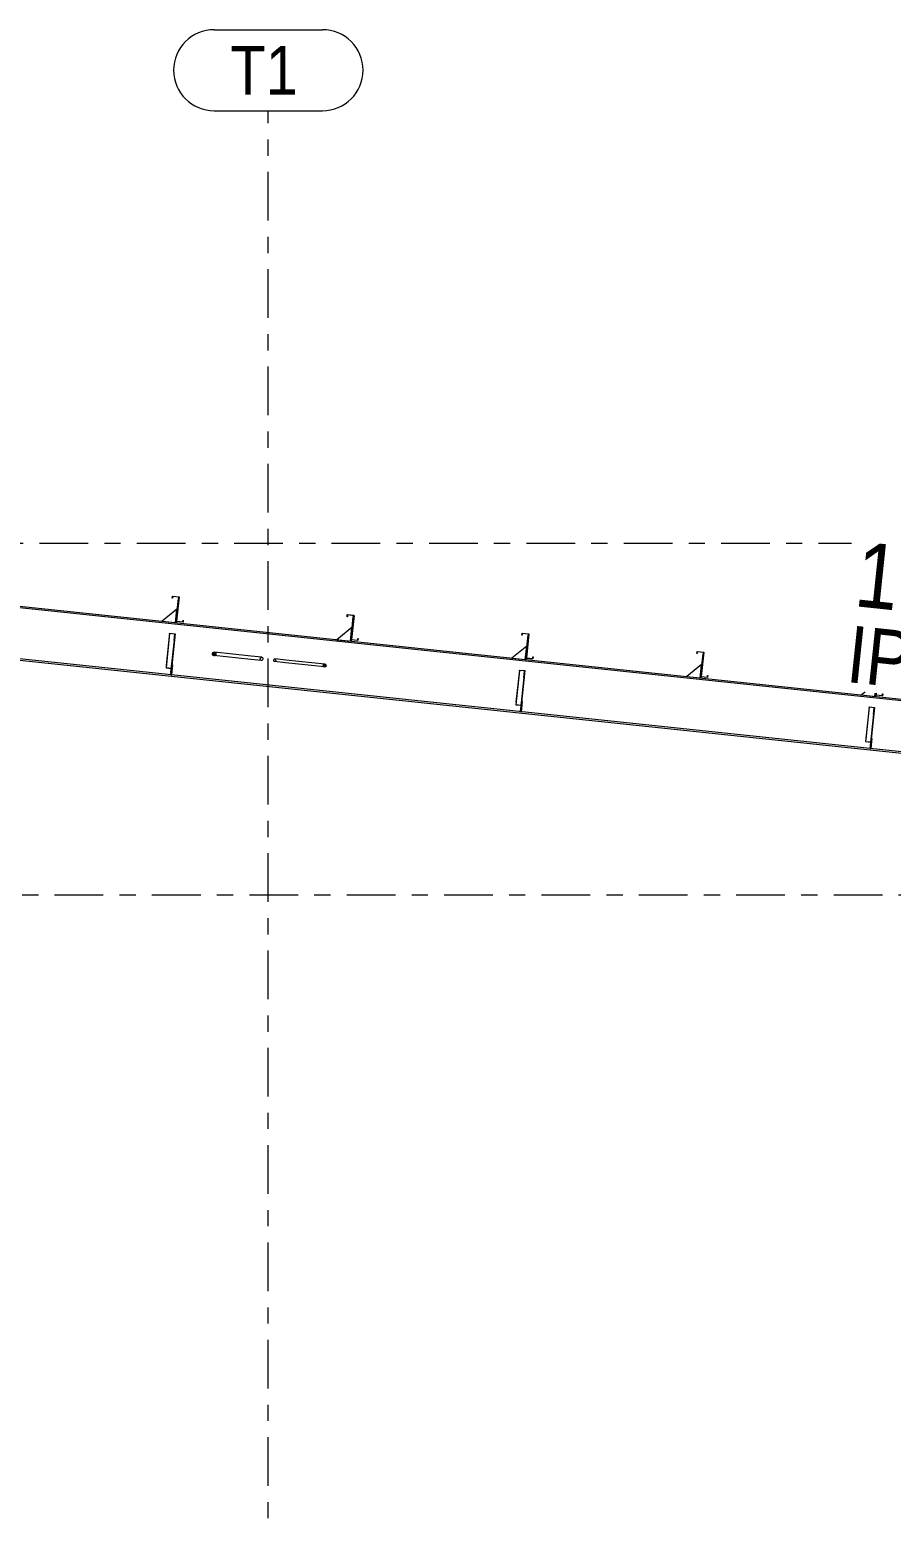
# Model space of a CAD drawing. Header units: millimetres. Extents: x -65 to 757, y -38 to 536.
# Drawn here: x 384.5 to 437.6, y 53.7 to 145.2 of the extents above; entities that cross this region are included whole.
import ezdxf

# ---------------------------------------------------------------- set-up
doc = ezdxf.new("R2010")
doc.units = ezdxf.units.MM
for name, pattern in [('XKITLINE00', [0]), ('XKITLINE02', [4, 2, -2]), ('XKITLINE03', [6, 3, -1, 1, -1])]:
    doc.linetypes.add(name, pattern=pattern)
for name, color, linetype, lineweight in [('Part', 2, 'Continuous', 0), ('PartMark', 7, 'Continuous', 0), ('S-grid', 1, 'Continuous', 0)]:
    doc.layers.add(name, color=color, linetype=linetype, lineweight=lineweight)
doc.styles.add('ARIAL', font='ARIAL.TTF')

# ---------------------------------------------------------------- blocks, each defined once
blk = doc.blocks.new('*A1')
at = {"layer": 'Part'}
blk.add_hatch(color=3, dxfattribs=at).paths.add_polyline_path([(426.223, 105.293), (426.235, 105.403), (426.249, 105.401), (426.236, 105.277), (425.822, 105.32), (425.979, 106.814), (425.595, 106.854), (425.583, 106.745), (425.568, 106.746), (425.582, 106.871), (425.996, 106.827), (425.838, 105.334)], flags=17)
blk = doc.blocks.new('*A2')
at = {"layer": 'Part'}
blk.add_hatch(color=3, dxfattribs=at).paths.add_polyline_path([(415.449, 106.43), (415.461, 106.539), (415.476, 106.537), (415.463, 106.413), (415.048, 106.457), (415.206, 107.95), (414.821, 107.991), (414.81, 107.881), (414.795, 107.883), (414.808, 108.007), (415.222, 107.963), (415.065, 106.47)], flags=17)
blk = doc.blocks.new('*A3')
at = {"layer": 'Part'}
blk.add_hatch(color=3, dxfattribs=at).paths.add_polyline_path([(404.676, 107.566), (404.687, 107.675), (404.702, 107.674), (404.689, 107.549), (404.275, 107.593), (404.432, 109.086), (404.048, 109.127), (404.036, 109.018), (404.021, 109.019), (404.034, 109.144), (404.449, 109.1), (404.291, 107.606)], flags=17)
blk = doc.blocks.new('*A4')
at = {"layer": 'Part'}
blk.add_hatch(color=3, dxfattribs=at).paths.add_polyline_path([(393.902, 108.702), (393.914, 108.812), (393.929, 108.81), (393.916, 108.686), (393.501, 108.729), (393.659, 110.223), (393.274, 110.263), (393.263, 110.154), (393.248, 110.156), (393.261, 110.28), (393.675, 110.236), (393.518, 108.743)], flags=17)
blk = doc.blocks.new('*A110')
at = {"layer": 'Part'}
blk.add_hatch(color=3, dxfattribs=at).paths.add_polyline_path([(436.997, 104.157), (437.008, 104.266), (437.023, 104.265), (437.01, 104.14), (436.596, 104.184), (436.753, 105.677), (436.369, 105.718), (436.357, 105.609), (436.342, 105.61), (436.355, 105.734), (436.77, 105.691), (436.612, 104.197)], flags=17)
blk = doc.blocks.new('*A113')
at = {"layer": 'Part'}
blk.add_hatch(color=3, dxfattribs=at).paths.add_polyline_path([(393.087, 107.981), (393.089, 108.002), (393.421, 107.967), (393.377, 107.547), (393.36, 107.549), (393.402, 107.948)], flags=17)
blk = doc.blocks.new('*A114')
at = {"layer": 'Part'}
blk.add_hatch(color=3, dxfattribs=at).paths.add_polyline_path([(414.634, 105.709), (414.637, 105.73), (414.968, 105.695), (414.924, 105.275), (414.907, 105.277), (414.949, 105.675)], flags=17)
blk = doc.blocks.new('*A140')
at = {"layer": 'Part'}
blk.add_hatch(color=3, dxfattribs=at).paths.add_polyline_path([(395.906, 106.807), (395.951, 106.764), (395.963, 106.71), (395.94, 106.66), (395.887, 106.627), (395.82, 106.62), (395.755, 106.641), (395.711, 106.684), (395.698, 106.738), (395.722, 106.788), (395.774, 106.821), (395.841, 106.828)], flags=17)
blk = doc.blocks.new('*A141')
at = {"layer": 'Part'}
blk.add_hatch(color=3, dxfattribs=at).paths.add_polyline_path([(402.642, 106.089), (402.716, 106.057), (402.742, 105.995), (402.704, 105.94), (402.625, 105.924), (402.551, 105.956), (402.526, 106.018), (402.563, 106.073)], flags=17)
blk = doc.blocks.new('*A142')
at = {"layer": 'Part'}
blk.add_hatch(color=3, dxfattribs=at).paths.add_polyline_path([(426.223, 105.293), (426.235, 105.403), (426.249, 105.401), (426.236, 105.277), (425.822, 105.32), (425.979, 106.814), (425.595, 106.854), (425.583, 106.745), (425.568, 106.746), (425.582, 106.871), (425.996, 106.827), (425.838, 105.334)], flags=17)
blk = doc.blocks.new('*A143')
at = {"layer": 'Part'}
blk.add_hatch(color=3, dxfattribs=at).paths.add_polyline_path([(415.449, 106.43), (415.461, 106.539), (415.476, 106.537), (415.463, 106.413), (415.048, 106.457), (415.206, 107.95), (414.821, 107.991), (414.81, 107.881), (414.795, 107.883), (414.808, 108.007), (415.222, 107.963), (415.065, 106.47)], flags=17)
blk = doc.blocks.new('*A144')
at = {"layer": 'Part'}
blk.add_hatch(color=3, dxfattribs=at).paths.add_polyline_path([(404.676, 107.566), (404.687, 107.675), (404.702, 107.674), (404.689, 107.549), (404.275, 107.593), (404.432, 109.086), (404.048, 109.127), (404.036, 109.018), (404.021, 109.019), (404.034, 109.144), (404.449, 109.1), (404.291, 107.606)], flags=17)
blk = doc.blocks.new('*A145')
at = {"layer": 'Part'}
blk.add_hatch(color=3, dxfattribs=at).paths.add_polyline_path([(393.902, 108.702), (393.914, 108.812), (393.929, 108.81), (393.916, 108.686), (393.501, 108.729), (393.659, 110.223), (393.274, 110.263), (393.263, 110.154), (393.248, 110.156), (393.261, 110.28), (393.675, 110.236), (393.518, 108.743)], flags=17)
blk = doc.blocks.new('*A158')
at = {"layer": 'Part'}
blk.add_hatch(color=3, dxfattribs=at).paths.add_polyline_path([(436.997, 104.157), (437.008, 104.266), (437.023, 104.265), (437.01, 104.14), (436.596, 104.184), (436.753, 105.677), (436.369, 105.718), (436.357, 105.609), (436.342, 105.61), (436.355, 105.734), (436.77, 105.691), (436.612, 104.197)], flags=17)
blk = doc.blocks.new('*A159')
at = {"layer": 'Part'}
blk.add_hatch(color=3, dxfattribs=at).paths.add_polyline_path([(436.181, 103.436), (436.184, 103.457), (436.515, 103.422), (436.471, 103.002), (436.454, 103.004), (436.496, 103.403)], flags=17)
blk = doc.blocks.new('*A476')
at = {"layer": 'S-grid', "color": 1, "linetype": 'XKITLINE03', "lineweight": 0}
blk.add_line((259.068, 113.542), (435.099, 113.542), dxfattribs=at)
blk = doc.blocks.new('*A477')
at = {"layer": 'S-grid', "color": 1, "linetype": 'XKITLINE03', "lineweight": 0}
blk.add_line((-10, 91.875), (549.075, 91.875), dxfattribs=at)
blk = doc.blocks.new('*A480')
at = {"layer": 'Part', "color": 2, "linetype": 'XKITLINE00', "lineweight": 0}
for p, q in [((436.596, 104.184), (436.608, 104.3)), ((436.623, 104.298), (436.612, 104.197)), ((437.01, 104.14), (436.596, 104.184)), ((436.612, 104.197), (436.997, 104.157)), ((436.997, 104.157), (437.007, 104.258)), ((437.007, 104.258), (437.008, 104.266)), ((437.008, 104.266), (437.023, 104.265)), ((437.022, 104.256), (437.01, 104.14)), ((437.023, 104.265), (437.022, 104.256))]:
    blk.add_line(p, q, dxfattribs=at)
blk = doc.blocks.new('*A481')
at = {"layer": 'Part', "color": 2, "linetype": 'XKITLINE00', "lineweight": 0}
for p, q in [((425.568, 106.746), (425.582, 106.871)), ((425.583, 106.745), (425.568, 106.746)), ((425.582, 106.871), (425.996, 106.827)), ((425.595, 106.854), (425.583, 106.745)), ((425.979, 106.814), (425.595, 106.854)), ((425.822, 105.32), (425.979, 106.814)), ((425.996, 106.827), (425.838, 105.334)), ((426.236, 105.277), (425.822, 105.32)), ((425.838, 105.334), (426.223, 105.293)), ((426.223, 105.293), (426.235, 105.403)), ((426.235, 105.403), (426.249, 105.401)), ((426.249, 105.401), (426.236, 105.277))]:
    blk.add_line(p, q, dxfattribs=at)
blk = doc.blocks.new('*A482')
at = {"layer": 'Part', "color": 2, "linetype": 'XKITLINE00', "lineweight": 0}
for p, q in [((414.795, 107.883), (414.808, 108.007)), ((414.808, 108.007), (415.222, 107.963)), ((414.821, 107.991), (414.81, 107.881)), ((415.206, 107.95), (414.821, 107.991)), ((415.048, 106.457), (415.206, 107.95)), ((415.222, 107.963), (415.065, 106.47)), ((414.81, 107.881), (414.795, 107.883)), ((415.463, 106.413), (415.048, 106.457)), ((415.065, 106.47), (415.449, 106.43)), ((415.449, 106.43), (415.461, 106.539)), ((415.461, 106.539), (415.476, 106.537)), ((415.476, 106.537), (415.463, 106.413))]:
    blk.add_line(p, q, dxfattribs=at)
blk = doc.blocks.new('*A483')
at = {"layer": 'Part', "color": 2, "linetype": 'XKITLINE00', "lineweight": 0}
for p, q in [((404.021, 109.019), (404.034, 109.144)), ((404.036, 109.018), (404.021, 109.019)), ((404.034, 109.144), (404.449, 109.1)), ((404.048, 109.127), (404.036, 109.018)), ((404.432, 109.086), (404.048, 109.127)), ((404.275, 107.593), (404.432, 109.086)), ((404.449, 109.1), (404.291, 107.606)), ((404.689, 107.549), (404.275, 107.593)), ((404.291, 107.606), (404.676, 107.566)), ((404.676, 107.566), (404.687, 107.675)), ((404.687, 107.675), (404.702, 107.674)), ((404.702, 107.674), (404.689, 107.549))]:
    blk.add_line(p, q, dxfattribs=at)
blk = doc.blocks.new('*A484')
at = {"layer": 'Part', "color": 2, "linetype": 'XKITLINE00', "lineweight": 0}
for p, q in [((393.248, 110.156), (393.261, 110.28)), ((393.263, 110.154), (393.248, 110.156)), ((393.261, 110.28), (393.675, 110.236)), ((393.274, 110.263), (393.263, 110.154)), ((393.659, 110.223), (393.274, 110.263)), ((393.501, 108.729), (393.659, 110.223)), ((393.675, 110.236), (393.518, 108.743)), ((393.916, 108.686), (393.501, 108.729)), ((393.518, 108.743), (393.902, 108.702)), ((393.902, 108.702), (393.914, 108.812)), ((393.914, 108.812), (393.929, 108.81)), ((393.929, 108.81), (393.916, 108.686))]:
    blk.add_line(p, q, dxfattribs=at)
blk = doc.blocks.new('*A767')
at = {"layer": 'S-grid', "color": 1, "linetype": 'XKITLINE03', "lineweight": 0}
blk.add_line((399.167, -4.565), (399.167, 140.208), dxfattribs=at)
at = {"layer": 'S-grid', "color": 3, "style": 'ARIAL', "width": 0.85}
blk.add_text('T1', height=3, dxfattribs=at).set_placement((396.832, 141.208))
blk = doc.blocks.new('*A770')
at = {"layer": 'Part', "color": 2, "linetype": 'XKITLINE00', "lineweight": 0}
for p, q in [((382.074, 109.767), (382.071, 109.742)), ((382.083, 109.85), (454.716, 102.189)), ((454.705, 102.081), (382.071, 109.742)), ((381.744, 106.643), (381.733, 106.535)), ((446.679, 99.685), (381.733, 106.535)), ((446.691, 99.793), (381.744, 106.643)), ((454.378, 98.982), (447.022, 99.758)), ((454.367, 98.874), (447.011, 99.65))]:
    blk.add_line(p, q, dxfattribs=at)
at = {"layer": 'Part', "color": 7, "linetype": 'XKITLINE02', "lineweight": 0}
for p, q in [((382.074, 109.767), (382.083, 109.85)), ((382.071, 109.742), (381.744, 106.643)), ((454.716, 102.189), (454.367, 98.874)), ((447.022, 99.758), (446.691, 99.793)), ((447.011, 99.65), (446.679, 99.685))]:
    blk.add_line(p, q, dxfattribs=at)
blk = doc.blocks.new('*A854')
at = {"layer": 'Part', "color": 2, "linetype": 'XKITLINE00', "lineweight": 0}
for p, q in [((393.087, 107.981), (392.864, 105.863)), ((393.087, 107.981), (393.089, 108.002)), ((393.402, 107.948), (393.087, 107.981)), ((393.089, 108.002), (393.421, 107.967)), ((393.421, 107.967), (393.192, 105.801)), ((393.36, 107.549), (393.402, 107.948)), ((393.36, 107.549), (393.152, 105.581)), ((393.36, 107.549), (393.377, 107.547)), ((392.864, 105.863), (393.179, 105.829)), ((393.152, 105.581), (393.169, 105.579))]:
    blk.add_line(p, q, dxfattribs=at)
at = {"layer": 'Part', "color": 7, "linetype": 'XKITLINE02', "lineweight": 0}
for p, q in [((392.865, 105.876), (393.197, 105.841)), ((393.169, 105.579), (393.192, 105.801))]:
    blk.add_line(p, q, dxfattribs=at)
blk = doc.blocks.new('*A855')
at = {"layer": 'Part', "color": 7, "linetype": 'XKITLINE02', "lineweight": 0}
for p, q in [((393.089, 108.002), (392.864, 105.863)), ((393.402, 107.948), (393.152, 105.581)), ((393.169, 105.579), (393.421, 107.967)), ((392.864, 105.863), (393.179, 105.829)), ((392.865, 105.876), (393.197, 105.841)), ((393.152, 105.581), (393.169, 105.579))]:
    blk.add_line(p, q, dxfattribs=at)
blk = doc.blocks.new('*A856')
at = {"layer": 'Part', "color": 2, "linetype": 'XKITLINE00', "lineweight": 0}
for p, q in [((393.608, 110.143), (393.451, 108.651)), ((393.65, 110.138), (393.608, 110.143)), ((393.501, 108.729), (393.493, 108.647))]:
    blk.add_line(p, q, dxfattribs=at)
at = {"layer": 'Part', "color": 7, "linetype": 'XKITLINE02', "lineweight": 0}
for p, q in [((393.501, 108.729), (393.65, 110.138)), ((393.493, 108.647), (393.451, 108.651))]:
    blk.add_line(p, q, dxfattribs=at)
blk = doc.blocks.new('*A857')
at = {"layer": 'Part', "color": 2, "linetype": 'XKITLINE00', "lineweight": 0}
blk.add_line((393.538, 109.48), (392.622, 108.738), dxfattribs=at)
at = {"layer": 'Part', "color": 7, "linetype": 'XKITLINE02', "lineweight": 0}
for p, q in [((393.451, 108.651), (393.538, 109.48)), ((392.622, 108.738), (393.451, 108.651))]:
    blk.add_line(p, q, dxfattribs=at)
blk = doc.blocks.new('*A858')
at = {"layer": 'Part', "color": 2, "linetype": 'XKITLINE00', "lineweight": 0}
for p, q in [((393.154, 105.439), (393.192, 105.801)), ((393.261, 106.057), (393.196, 105.435)), ((393.22, 106.061), (393.261, 106.057))]:
    blk.add_line(p, q, dxfattribs=at)
at = {"layer": 'Part', "color": 7, "linetype": 'XKITLINE02', "lineweight": 0}
for p, q in [((393.196, 105.435), (393.154, 105.439)), ((393.167, 105.564), (393.209, 105.559)), ((393.192, 105.801), (393.22, 106.061))]:
    blk.add_line(p, q, dxfattribs=at)
blk = doc.blocks.new('*A859')
at = {"layer": 'Part', "color": 7, "linetype": 'XKITLINE02', "lineweight": 0}
for p, q in [((393.22, 106.061), (393.154, 105.439)), ((393.154, 105.439), (393.196, 105.435)), ((393.167, 105.564), (393.209, 105.559)), ((393.196, 105.435), (393.261, 106.057)), ((393.261, 106.057), (393.22, 106.061))]:
    blk.add_line(p, q, dxfattribs=at)
blk = doc.blocks.new('*A860')
at = {"layer": 'Part', "color": 2, "linetype": 'XKITLINE00', "lineweight": 0}
for p, q in [((404.382, 109.006), (404.225, 107.515)), ((404.423, 109.002), (404.382, 109.006)), ((404.275, 107.593), (404.266, 107.51))]:
    blk.add_line(p, q, dxfattribs=at)
at = {"layer": 'Part', "color": 7, "linetype": 'XKITLINE02', "lineweight": 0}
for p, q in [((404.275, 107.593), (404.423, 109.002)), ((404.266, 107.51), (404.225, 107.515))]:
    blk.add_line(p, q, dxfattribs=at)
blk = doc.blocks.new('*A861')
at = {"layer": 'Part', "color": 2, "linetype": 'XKITLINE00', "lineweight": 0}
blk.add_line((404.312, 108.343), (403.396, 107.602), dxfattribs=at)
at = {"layer": 'Part', "color": 7, "linetype": 'XKITLINE02', "lineweight": 0}
for p, q in [((404.225, 107.515), (404.312, 108.343)), ((403.396, 107.602), (404.225, 107.515))]:
    blk.add_line(p, q, dxfattribs=at)
blk = doc.blocks.new('*A862')
at = {"layer": 'Part', "color": 2, "linetype": 'XKITLINE00', "lineweight": 0}
for p, q in [((414.634, 105.709), (414.411, 103.59)), ((414.634, 105.709), (414.637, 105.73)), ((414.949, 105.675), (414.634, 105.709)), ((414.637, 105.73), (414.968, 105.695)), ((414.907, 105.277), (414.7, 103.308)), ((414.968, 105.695), (414.74, 103.528)), ((414.907, 105.277), (414.949, 105.675)), ((414.907, 105.277), (414.924, 105.275)), ((414.411, 103.59), (414.726, 103.557)), ((414.7, 103.308), (414.716, 103.306))]:
    blk.add_line(p, q, dxfattribs=at)
at = {"layer": 'Part', "color": 7, "linetype": 'XKITLINE02', "lineweight": 0}
for p, q in [((414.412, 103.603), (414.744, 103.568)), ((414.716, 103.306), (414.74, 103.528))]:
    blk.add_line(p, q, dxfattribs=at)
blk = doc.blocks.new('*A863')
at = {"layer": 'Part', "color": 7, "linetype": 'XKITLINE02', "lineweight": 0}
for p, q in [((414.637, 105.73), (414.411, 103.59)), ((414.949, 105.675), (414.7, 103.308)), ((414.716, 103.306), (414.968, 105.695)), ((414.411, 103.59), (414.726, 103.557)), ((414.412, 103.603), (414.744, 103.568)), ((414.7, 103.308), (414.716, 103.306))]:
    blk.add_line(p, q, dxfattribs=at)
blk = doc.blocks.new('*A864')
at = {"layer": 'Part', "color": 2, "linetype": 'XKITLINE00', "lineweight": 0}
for p, q in [((415.156, 107.87), (414.998, 106.378)), ((415.197, 107.866), (415.156, 107.87)), ((415.048, 106.457), (415.04, 106.374))]:
    blk.add_line(p, q, dxfattribs=at)
at = {"layer": 'Part', "color": 7, "linetype": 'XKITLINE02', "lineweight": 0}
for p, q in [((415.048, 106.457), (415.197, 107.866)), ((415.04, 106.374), (414.998, 106.378))]:
    blk.add_line(p, q, dxfattribs=at)
blk = doc.blocks.new('*A865')
at = {"layer": 'Part', "color": 2, "linetype": 'XKITLINE00', "lineweight": 0}
blk.add_line((415.086, 107.207), (414.169, 106.466), dxfattribs=at)
at = {"layer": 'Part', "color": 7, "linetype": 'XKITLINE02', "lineweight": 0}
for p, q in [((414.998, 106.378), (415.086, 107.207)), ((414.169, 106.466), (414.998, 106.378))]:
    blk.add_line(p, q, dxfattribs=at)
blk = doc.blocks.new('*A866')
at = {"layer": 'Part', "color": 2, "linetype": 'XKITLINE00', "lineweight": 0}
for p, q in [((414.701, 103.167), (414.74, 103.528)), ((414.808, 103.784), (414.743, 103.162)), ((414.767, 103.788), (414.808, 103.784))]:
    blk.add_line(p, q, dxfattribs=at)
at = {"layer": 'Part', "color": 7, "linetype": 'XKITLINE02', "lineweight": 0}
for p, q in [((414.74, 103.528), (414.767, 103.788)), ((414.743, 103.162), (414.701, 103.167)), ((414.714, 103.291), (414.756, 103.287))]:
    blk.add_line(p, q, dxfattribs=at)
blk = doc.blocks.new('*A867')
at = {"layer": 'Part', "color": 7, "linetype": 'XKITLINE02', "lineweight": 0}
for p, q in [((414.767, 103.788), (414.701, 103.167)), ((414.743, 103.162), (414.808, 103.784)), ((414.808, 103.784), (414.767, 103.788)), ((414.701, 103.167), (414.743, 103.162)), ((414.714, 103.291), (414.756, 103.287))]:
    blk.add_line(p, q, dxfattribs=at)
blk = doc.blocks.new('*A868')
at = {"layer": 'Part', "color": 2, "linetype": 'XKITLINE00', "lineweight": 0}
for p, q in [((425.929, 106.734), (425.772, 105.242)), ((425.971, 106.729), (425.929, 106.734)), ((425.822, 105.32), (425.813, 105.237))]:
    blk.add_line(p, q, dxfattribs=at)
at = {"layer": 'Part', "color": 7, "linetype": 'XKITLINE02', "lineweight": 0}
for p, q in [((425.822, 105.32), (425.971, 106.729)), ((425.813, 105.237), (425.772, 105.242))]:
    blk.add_line(p, q, dxfattribs=at)
blk = doc.blocks.new('*A869')
at = {"layer": 'Part', "color": 2, "linetype": 'XKITLINE00', "lineweight": 0}
blk.add_line((425.859, 106.071), (424.943, 105.329), dxfattribs=at)
at = {"layer": 'Part', "color": 7, "linetype": 'XKITLINE02', "lineweight": 0}
for p, q in [((424.943, 105.329), (425.772, 105.242)), ((425.772, 105.242), (425.859, 106.071))]:
    blk.add_line(p, q, dxfattribs=at)
blk = doc.blocks.new('*A940')
at = {"layer": 'Part', "color": 2, "linetype": 'XKITLINE00', "lineweight": 0}
for p, q in [((395.722, 106.788), (395.698, 106.738)), ((395.698, 106.738), (395.711, 106.684)), ((395.711, 106.684), (395.755, 106.641)), ((395.774, 106.821), (395.722, 106.788)), ((395.755, 106.641), (395.82, 106.62)), ((395.841, 106.828), (395.774, 106.821)), ((395.82, 106.62), (395.887, 106.627)), ((398.094, 106.381), (395.82, 106.62)), ((398.115, 106.588), (395.841, 106.828)), ((395.906, 106.807), (395.841, 106.828)), ((395.887, 106.627), (395.94, 106.66)), ((395.951, 106.764), (395.906, 106.807)), ((395.94, 106.66), (395.963, 106.71)), ((395.963, 106.71), (395.951, 106.764))]:
    blk.add_line(p, q, dxfattribs=at)
at = {"layer": 'Part', "color": 7, "linetype": 'XKITLINE02', "lineweight": 0}
for p, q in [((398.738, 106.313), (398.094, 106.381)), ((398.76, 106.52), (398.115, 106.588)), ((398.668, 106.425), (398.684, 106.475)), ((398.673, 106.372), (398.668, 106.425)), ((398.699, 106.331), (398.673, 106.372)), ((398.684, 106.475), (398.718, 106.51)), ((398.738, 106.313), (398.699, 106.331)), ((398.718, 106.51), (398.76, 106.52)), ((398.78, 106.322), (398.738, 106.313)), ((398.76, 106.52), (398.799, 106.502)), ((398.813, 106.357), (398.78, 106.322)), ((398.799, 106.502), (398.824, 106.461)), ((398.83, 106.408), (398.813, 106.357)), ((398.824, 106.461), (398.83, 106.408))]:
    blk.add_line(p, q, dxfattribs=at)
blk = doc.blocks.new('*A941')
at = {"layer": 'Part', "color": 7, "linetype": 'XKITLINE02', "lineweight": 0}
for p, q in [((399.5, 106.337), (399.525, 106.394)), ((399.513, 106.276), (399.5, 106.337)), ((399.555, 106.247), (399.513, 106.276)), ((399.525, 106.394), (399.573, 106.413)), ((399.603, 106.267), (399.555, 106.247)), ((400.222, 106.177), (399.555, 106.247)), ((400.239, 106.343), (399.573, 106.413)), ((399.573, 106.413), (399.615, 106.384)), ((399.627, 106.324), (399.603, 106.267)), ((399.615, 106.384), (399.627, 106.324))]:
    blk.add_line(p, q, dxfattribs=at)
at = {"layer": 'Part', "color": 2, "linetype": 'XKITLINE00', "lineweight": 0}
for p, q in [((402.625, 105.924), (400.222, 106.177)), ((402.642, 106.089), (400.239, 106.343)), ((402.563, 106.073), (402.526, 106.018)), ((402.526, 106.018), (402.551, 105.956)), ((402.551, 105.956), (402.625, 105.924)), ((402.642, 106.089), (402.563, 106.073)), ((402.625, 105.924), (402.704, 105.94)), ((402.716, 106.057), (402.642, 106.089)), ((402.704, 105.94), (402.742, 105.995)), ((402.742, 105.995), (402.716, 106.057))]:
    blk.add_line(p, q, dxfattribs=at)
blk = doc.blocks.new('*A942')
at = {"layer": 'Part', "color": 2, "linetype": 'XKITLINE00', "lineweight": 0}
for p, q in [((425.568, 106.746), (425.582, 106.871)), ((425.583, 106.745), (425.568, 106.746)), ((425.582, 106.871), (425.996, 106.827)), ((425.595, 106.854), (425.583, 106.745)), ((425.979, 106.814), (425.595, 106.854)), ((425.822, 105.32), (425.979, 106.814)), ((425.996, 106.827), (425.838, 105.334)), ((426.236, 105.277), (425.822, 105.32)), ((425.838, 105.334), (426.223, 105.293)), ((426.223, 105.293), (426.235, 105.403)), ((426.235, 105.403), (426.249, 105.401)), ((426.249, 105.401), (426.236, 105.277))]:
    blk.add_line(p, q, dxfattribs=at)
blk = doc.blocks.new('*A943')
at = {"layer": 'Part', "color": 2, "linetype": 'XKITLINE00', "lineweight": 0}
for p, q in [((414.795, 107.883), (414.808, 108.007)), ((414.808, 108.007), (415.222, 107.963)), ((414.821, 107.991), (414.81, 107.881)), ((415.206, 107.95), (414.821, 107.991)), ((415.048, 106.457), (415.206, 107.95)), ((415.222, 107.963), (415.065, 106.47)), ((414.81, 107.881), (414.795, 107.883)), ((415.463, 106.413), (415.048, 106.457)), ((415.065, 106.47), (415.449, 106.43)), ((415.449, 106.43), (415.461, 106.539)), ((415.461, 106.539), (415.476, 106.537)), ((415.476, 106.537), (415.463, 106.413))]:
    blk.add_line(p, q, dxfattribs=at)
blk = doc.blocks.new('*A944')
at = {"layer": 'Part', "color": 2, "linetype": 'XKITLINE00', "lineweight": 0}
for p, q in [((404.021, 109.019), (404.034, 109.144)), ((404.036, 109.018), (404.021, 109.019)), ((404.034, 109.144), (404.449, 109.1)), ((404.048, 109.127), (404.036, 109.018)), ((404.432, 109.086), (404.048, 109.127)), ((404.275, 107.593), (404.432, 109.086)), ((404.449, 109.1), (404.291, 107.606)), ((404.689, 107.549), (404.275, 107.593)), ((404.291, 107.606), (404.676, 107.566)), ((404.676, 107.566), (404.687, 107.675)), ((404.687, 107.675), (404.702, 107.674)), ((404.702, 107.674), (404.689, 107.549))]:
    blk.add_line(p, q, dxfattribs=at)
blk = doc.blocks.new('*A945')
at = {"layer": 'Part', "color": 2, "linetype": 'XKITLINE00', "lineweight": 0}
for p, q in [((393.248, 110.156), (393.261, 110.28)), ((393.263, 110.154), (393.248, 110.156)), ((393.261, 110.28), (393.675, 110.236)), ((393.274, 110.263), (393.263, 110.154)), ((393.659, 110.223), (393.274, 110.263)), ((393.501, 108.729), (393.659, 110.223)), ((393.675, 110.236), (393.518, 108.743)), ((393.916, 108.686), (393.501, 108.729)), ((393.518, 108.743), (393.902, 108.702)), ((393.902, 108.702), (393.914, 108.812)), ((393.914, 108.812), (393.929, 108.81)), ((393.929, 108.81), (393.916, 108.686))]:
    blk.add_line(p, q, dxfattribs=at)
blk = doc.blocks.new('*A950')
at = {"layer": 'S-grid', "color": 1, "linetype": 'XKITLINE00', "lineweight": 0}
for p, q in [((395.832, 145.208), (402.501, 145.208)), ((395.832, 140.208), (402.501, 140.208))]:
    blk.add_line(p, q, dxfattribs=at)
for centre, start, end in [((395.832, 142.708), 90, 270), ((402.501, 142.708), 270, 90)]:
    blk.add_arc(centre, 2.5, start, end, dxfattribs=at)
blk = doc.blocks.new('*A1002')
at = {"layer": 'Part', "color": 2, "linetype": 'XKITLINE00', "lineweight": 0}
for p, q in [((436.596, 104.184), (436.608, 104.3)), ((436.623, 104.298), (436.612, 104.197)), ((437.01, 104.14), (436.596, 104.184)), ((436.612, 104.197), (436.997, 104.157)), ((436.997, 104.157), (437.007, 104.258)), ((437.007, 104.258), (437.008, 104.266)), ((437.008, 104.266), (437.023, 104.265)), ((437.022, 104.256), (437.01, 104.14)), ((437.023, 104.265), (437.022, 104.256))]:
    blk.add_line(p, q, dxfattribs=at)
blk = doc.blocks.new('*A1004')
at = {"layer": 'Part', "color": 2, "linetype": 'XKITLINE00', "lineweight": 0}
for p, q in [((436.181, 103.436), (435.958, 101.317)), ((436.181, 103.436), (436.184, 103.457)), ((436.496, 103.403), (436.181, 103.436)), ((436.184, 103.457), (436.515, 103.422)), ((436.515, 103.422), (436.287, 101.256)), ((436.454, 103.004), (436.496, 103.403)), ((436.454, 103.004), (436.247, 101.035)), ((436.471, 103.002), (436.454, 103.004)), ((435.958, 101.317), (436.273, 101.284)), ((436.247, 101.035), (436.263, 101.034))]:
    blk.add_line(p, q, dxfattribs=at)
at = {"layer": 'Part', "color": 7, "linetype": 'XKITLINE02', "lineweight": 0}
for p, q in [((435.959, 101.33), (436.291, 101.295)), ((436.287, 101.256), (436.263, 101.034))]:
    blk.add_line(p, q, dxfattribs=at)
blk = doc.blocks.new('*A1005')
at = {"layer": 'Part', "color": 7, "linetype": 'XKITLINE02', "lineweight": 0}
for p, q in [((436.184, 103.457), (435.958, 101.317)), ((436.496, 103.403), (436.247, 101.035)), ((436.263, 101.034), (436.515, 103.422)), ((435.958, 101.317), (436.273, 101.284)), ((435.959, 101.33), (436.291, 101.295)), ((436.247, 101.035), (436.263, 101.034))]:
    blk.add_line(p, q, dxfattribs=at)
blk = doc.blocks.new('*A1006')
at = {"layer": 'Part', "color": 2, "linetype": 'XKITLINE00', "lineweight": 0}
for p, q in [((436.566, 104.304), (436.545, 104.106)), ((436.596, 104.184), (436.587, 104.101))]:
    blk.add_line(p, q, dxfattribs=at)
at = {"layer": 'Part', "color": 7, "linetype": 'XKITLINE02', "lineweight": 0}
for p, q in [((436.596, 104.184), (436.608, 104.3)), ((436.587, 104.101), (436.545, 104.106))]:
    blk.add_line(p, q, dxfattribs=at)
blk = doc.blocks.new('*A1007')
at = {"layer": 'Part', "color": 2, "linetype": 'XKITLINE00', "lineweight": 0}
blk.add_line((435.936, 104.371), (435.717, 104.193), dxfattribs=at)
at = {"layer": 'Part', "color": 7, "linetype": 'XKITLINE02', "lineweight": 0}
for p, q in [((436.545, 104.106), (436.566, 104.304)), ((435.717, 104.193), (436.545, 104.106))]:
    blk.add_line(p, q, dxfattribs=at)
blk = doc.blocks.new('*A1012')
at = {"layer": 'Part', "color": 2, "linetype": 'XKITLINE00', "lineweight": 0}
for p, q in [((436.248, 100.894), (436.287, 101.256)), ((436.355, 101.511), (436.29, 100.89)), ((436.314, 101.515), (436.355, 101.511))]:
    blk.add_line(p, q, dxfattribs=at)
at = {"layer": 'Part', "color": 7, "linetype": 'XKITLINE02', "lineweight": 0}
for p, q in [((436.29, 100.89), (436.248, 100.894)), ((436.262, 101.018), (436.303, 101.014)), ((436.287, 101.256), (436.314, 101.515))]:
    blk.add_line(p, q, dxfattribs=at)
blk = doc.blocks.new('*A1013')
at = {"layer": 'Part', "color": 7, "linetype": 'XKITLINE02', "lineweight": 0}
for p, q in [((436.314, 101.515), (436.248, 100.894)), ((436.248, 100.894), (436.29, 100.89)), ((436.262, 101.018), (436.303, 101.014)), ((436.29, 100.89), (436.355, 101.511)), ((436.355, 101.511), (436.314, 101.515))]:
    blk.add_line(p, q, dxfattribs=at)
blk = doc.blocks.new('*A2075')
at = {"layer": 'PartMark', "color": 3, "style": 'ARIAL', "width": 0.85}
blk.add_text('1-R6', height=4, rotation=-6.02179, dxfattribs=at).set_placement((435.194, 109.678))
at = {"layer": 'PartMark', "color": 7, "style": 'ARIAL', "width": 0.85}
blk.add_text('IPE400-J', height=3.5, rotation=-6.02179, dxfattribs=at).set_placement((434.701, 105.004))

msp = doc.modelspace()

# ---------------------------------------------------------------- block references
at = {"lineweight": 0}
for name in ['*A950', '*A767', '*A476', '*A2075', '*A770', '*A4', '*A145', '*A484', '*A945', '*A856', '*A857', '*A3', '*A144', '*A483', '*A944', '*A860', '*A854', '*A855', '*A113', '*A861', '*A2', '*A143', '*A482', '*A943', '*A865', '*A864', '*A140', '*A940', '*A941', '*A1', '*A142', '*A481', '*A942', '*A868', '*A858', '*A859', '*A141', '*A862', '*A863', '*A114', '*A869', '*A110', '*A158', '*A1007', '*A1006', '*A480', '*A1002', '*A866', '*A867', '*A1004', '*A1005', '*A159', '*A1012', '*A1013', '*A477']:
    msp.add_blockref(name, (0, 0), dxfattribs=at)

doc.saveas('drawing.dxf')
